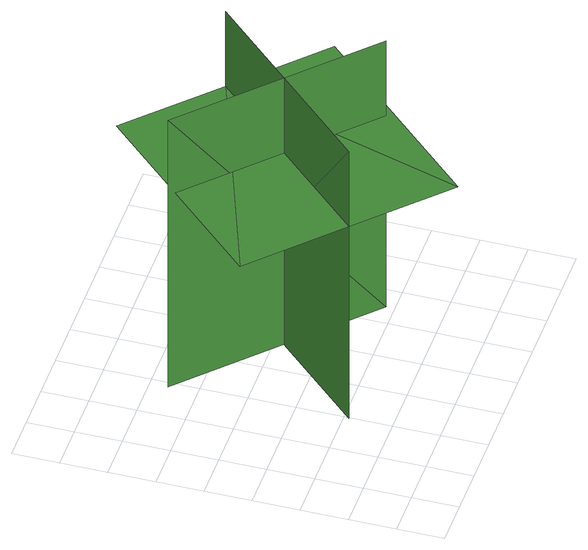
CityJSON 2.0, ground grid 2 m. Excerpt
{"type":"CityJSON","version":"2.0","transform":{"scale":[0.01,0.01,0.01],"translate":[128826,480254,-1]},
"CityObjects":{
"tree1":{"type":"SolitaryVegetationObject","geometry":[{"type":"MultiSurface","lod":"1","boundaries":[[[0,1,2]],[[0,2,3]],[[4,5,6]],[[4,6,7]],[[8,9,10]],[[8,10,11]],[[8,11,12]],[[8,12,13]]]}]}
},
"vertices":[
[1099,440,78],[377,1126,78],[377,1126,1463],[1099,440,1463],[1086,1103,78],[400,381,78],[400,381,1463],[1086,1103,1463],[1086,1103,1075],[725,1446,1075],[39,724,1075],[400,381,1075],[761,38,1075],[1447,760,1075]
]}
